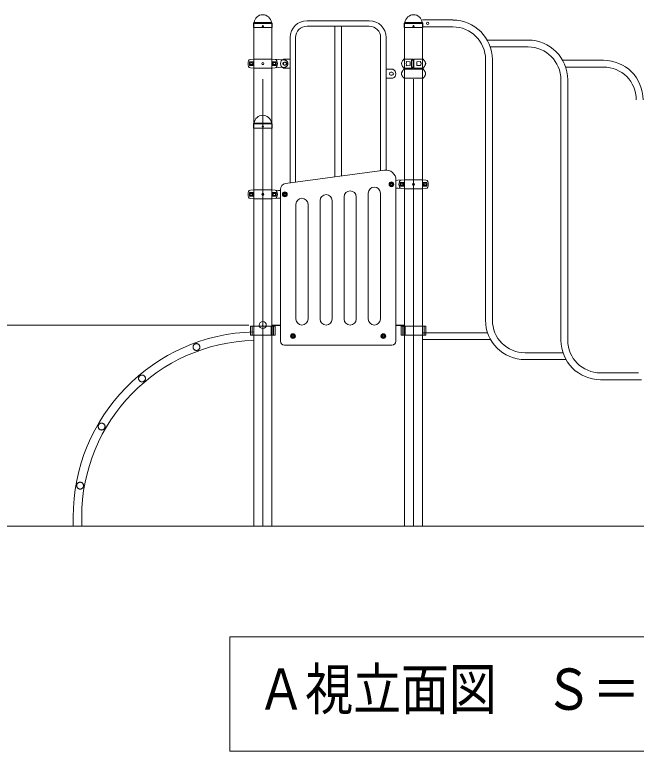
# Model space of a CAD drawing. Units: millimetres on the paper, scale 1:70. Extents: x 0 to 420, y -297 to 594.
# Drawn here: x 71.6 to 115.8, y 68.3 to 120.6 of the extents above; entities that cross this region are included whole.
import ezdxf
from ezdxf.enums import TextEntityAlignment as Align

# ---------------------------------------------------------------- set-up
doc = ezdxf.new("R2010")
doc.units = ezdxf.units.MM
doc.header["$PDMODE"] = 32
doc.header["$PDSIZE"] = 0.5
for name, pattern in [('USER1', [50.8, 31.75, -6.35, 6.35, -6.35]), ('USER2', [63.5, 31.75, -6.35, 6.35, -6.35, 6.35, -6.35]), ('USER3', [19.05, 12.7, -6.35])]:
    doc.linetypes.add(name, pattern=pattern)
doc.layers.add('LY_3', color=7, linetype='Continuous', lineweight=18)
doc.styles.add('ＭＳ ゴシック', font='')
doc.styles.get('ＭＳ ゴシック').set_extended_font_data('MS Gothic')

msp = doc.modelspace()

# ---------------------------------------------------------------- linework, layer by layer
at = {"layer": 'LY_3', "lineweight": 9}
for p, q in [((88.588, 119.714), (88.594, 119.997)), ((88.612, 120.039), (88.627, 120.054)), ((88.615, 84.293), (88.615, 120.007)), ((89.892, 120.039), (89.876, 120.054)), ((89.888, 84.293), (89.888, 120.007)), ((89.915, 119.714), (89.909, 119.997)), ((99.302, 119.714), (99.308, 119.997)), ((99.326, 120.039), (99.342, 120.054)), ((99.33, 84.293), (99.33, 120.007)), ((100.606, 120.039), (100.591, 120.054)), ((100.602, 120.25), (102.752, 120.25)), ((100.602, 84.293), (100.602, 120.007)), ((100.63, 119.714), (100.624, 119.997)), ((88.595, 119.707), (88.588, 119.714)), ((88.595, 119.707), (89.908, 119.707)), ((89.915, 119.714), (89.908, 119.707)), ((99.309, 119.707), (99.302, 119.714)), ((99.309, 119.707), (100.623, 119.707)), ((100.602, 119.764), (102.752, 119.764)), ((100.63, 119.714), (100.623, 119.707)), ((105.201, 118.821), (108.109, 118.821)), ((105.418, 118.335), (108.109, 118.335)), ((88.595, 117.471), (88.369, 117.451)), ((88.595, 117.471), (89.909, 117.471)), ((89.909, 117.471), (90.359, 117.432)), ((99.309, 117.471), (99.916, 117.471)), ((99.735, 117.284), (99.491, 117.297)), ((99.735, 117.015), (99.735, 117.284)), ((99.813, 116.933), (99.813, 117.366)), ((99.93, 117.4), (99.84, 117.395)), ((99.945, 117.443), (99.945, 116.857)), ((99.987, 117.443), (99.987, 116.857)), ((100.625, 117.471), (100.016, 117.471)), ((100.197, 117.281), (100.441, 117.293)), ((100.197, 117.281), (100.197, 117.019)), ((100.776, 117.293), (100.78, 117.293)), ((105.08, 117.435), (105.08, 98.935)), ((105.566, 117.435), (105.566, 98.935)), ((110.558, 117.393), (113.466, 117.393)), ((88.595, 116.828), (88.369, 116.848)), ((88.595, 116.828), (89.909, 116.828)), ((89.909, 116.828), (90.359, 116.868)), ((99.307, 116.828), (99.916, 116.828)), ((99.735, 117.015), (99.491, 117.002)), ((99.93, 116.9), (99.84, 116.904)), ((100.623, 116.828), (100.016, 116.828)), ((100.197, 117.019), (100.441, 117.006)), ((100.776, 117.007), (100.78, 117.007)), ((110.775, 116.907), (113.466, 116.907)), ((110.437, 116.007), (110.437, 97.507)), ((110.923, 116.007), (110.923, 97.507)), ((88.588, 112.571), (88.594, 112.855)), ((88.595, 112.564), (88.588, 112.571)), ((88.595, 112.564), (89.908, 112.564)), ((88.612, 112.896), (88.627, 112.912)), ((89.892, 112.896), (89.876, 112.912)), ((89.915, 112.571), (89.908, 112.564)), ((89.915, 112.571), (89.909, 112.855)), ((90.872, 108.627), (97.905, 109.586)), ((98.716, 97.435), (98.716, 108.879)), ((98.859, 108.86), (98.716, 108.85)), ((99.309, 108.9), (98.859, 108.86)), ((100.623, 108.9), (99.309, 108.9)), ((100.623, 108.9), (100.849, 108.88)), ((98.395, 108.644), (98.337, 108.611)), ((98.337, 108.611), (98.337, 108.545)), ((98.395, 108.512), (98.337, 108.545)), ((98.452, 108.611), (98.395, 108.644)), ((98.452, 108.545), (98.395, 108.512)), ((98.452, 108.611), (98.452, 108.545)), ((88.595, 108.185), (88.369, 108.166)), ((88.595, 108.185), (89.909, 108.185)), ((89.909, 108.185), (90.359, 108.146)), ((90.359, 108.146), (90.502, 108.136)), ((90.502, 97.435), (90.502, 108.202)), ((90.823, 107.93), (90.766, 107.897)), ((90.766, 107.897), (90.766, 107.831)), ((90.823, 107.798), (90.766, 107.831)), ((90.88, 107.897), (90.823, 107.93)), ((90.88, 107.831), (90.823, 107.798)), ((90.88, 107.897), (90.88, 107.831)), ((96.752, 107.944), (96.752, 99.007)), ((97.609, 99.007), (97.609, 107.944)), ((98.859, 108.296), (98.716, 108.307)), ((99.309, 108.257), (98.859, 108.296)), ((100.623, 108.257), (99.309, 108.257)), ((100.623, 108.257), (100.849, 108.277)), ((88.595, 107.543), (88.369, 107.562)), ((88.595, 107.543), (89.909, 107.543)), ((89.909, 107.543), (90.359, 107.582)), ((90.359, 107.582), (90.502, 107.592)), ((93.323, 107.419), (93.323, 99.007)), ((94.18, 99.007), (94.18, 107.419)), ((95.037, 107.682), (95.037, 99.007)), ((95.895, 99.007), (95.895, 107.682)), ((91.609, 107.157), (91.609, 99.007)), ((92.466, 99.007), (92.466, 107.157)), ((88.369, 98.493), (88.369, 97.85)), ((90.135, 98.493), (88.369, 98.493)), ((88.487, 98.493), (88.487, 97.85)), ((89.848, 98.493), (89.848, 97.85)), ((89.888, 98.578), (90.502, 98.578)), ((89.888, 98.545), (90.502, 98.545)), ((89.982, 98.493), (89.982, 97.85)), ((90.024, 98.493), (90.024, 97.85)), ((90.135, 98.493), (90.135, 97.85)), ((99.33, 98.578), (98.716, 98.578)), ((99.33, 98.545), (98.716, 98.545)), ((99.083, 98.493), (99.083, 97.85)), ((99.083, 98.493), (100.849, 98.493)), ((99.194, 98.493), (99.194, 97.85)), ((99.236, 98.493), (99.236, 97.85)), ((99.37, 98.493), (99.37, 97.85)), ((100.73, 98.493), (100.73, 97.85)), ((100.849, 98.493), (100.849, 97.85)), ((90.135, 97.85), (88.369, 97.85)), ((91.337, 97.826), (91.395, 97.859)), ((91.395, 97.859), (91.452, 97.826)), ((97.766, 97.826), (97.823, 97.859)), ((97.823, 97.859), (97.88, 97.826)), ((99.083, 97.85), (100.849, 97.85)), ((105.228, 98.035), (100.602, 98.035)), ((91.337, 97.826), (91.337, 97.76)), ((91.337, 97.76), (91.395, 97.727)), ((91.395, 97.727), (91.452, 97.76)), ((91.452, 97.826), (91.452, 97.76)), ((97.766, 97.826), (97.766, 97.76)), ((97.766, 97.76), (97.823, 97.727)), ((97.823, 97.727), (97.88, 97.76)), ((97.88, 97.826), (97.88, 97.76)), ((105.445, 97.55), (100.602, 97.55)), ((98.43, 97.15), (90.787, 97.15)), ((110.585, 96.607), (107.895, 96.607)), ((110.802, 96.121), (107.895, 96.121)), ((115.942, 95.178), (113.252, 95.178)), ((116.159, 94.693), (113.252, 94.693)), ((75.772, 84.935), (75.772, 84.293)), ((76.382, 84.935), (76.382, 84.293)), ((165.273, 84.293), (51.404, 84.293))]:
    msp.add_line(p, q, dxfattribs=at)
at = {"layer": 'LY_3'}
for p, q in [((88.614, 120.007), (89.89, 120.007)), ((88.64, 120.064), (89.862, 120.064)), ((96.823, 120.201), (92.395, 120.201)), ((99.328, 120.007), (100.604, 120.007)), ((99.354, 120.064), (100.576, 120.064)), ((96.823, 119.813), (92.395, 119.813)), ((94.366, 109.103), (94.366, 119.813)), ((94.852, 109.17), (94.852, 119.813)), ((91.2, 108.672), (91.2, 119.007)), ((91.589, 108.725), (91.589, 119.007)), ((97.629, 109.549), (97.629, 119.007)), ((98.017, 109.602), (98.017, 119.007)), ((88.298, 117.018), (88.298, 117.282)), ((88.562, 117.282), (88.298, 117.282)), ((89.941, 117.282), (90.205, 117.282)), ((90.205, 117.018), (90.205, 117.282)), ((90.715, 117.464), (91.2, 117.464)), ((90.787, 117.257), (90.859, 117.257)), ((88.562, 117.018), (88.298, 117.018)), ((89.941, 117.018), (90.205, 117.018)), ((90.715, 116.835), (91.2, 116.835)), ((90.787, 117.043), (90.859, 117.043)), ((98.503, 116.75), (98.017, 116.75)), ((98.43, 116.543), (98.359, 116.543)), ((98.43, 116.328), (98.359, 116.328)), ((98.503, 116.121), (98.017, 116.121)), ((88.614, 112.864), (89.89, 112.864)), ((88.64, 112.921), (89.862, 112.921)), ((99.277, 108.71), (99.013, 108.71)), ((99.013, 108.446), (99.013, 108.71)), ((99.277, 108.446), (99.013, 108.446)), ((100.655, 108.71), (100.92, 108.71)), ((100.655, 108.446), (100.92, 108.446)), ((100.92, 108.446), (100.92, 108.71)), ((88.562, 107.996), (88.298, 107.996)), ((88.298, 107.732), (88.298, 107.996)), ((89.941, 107.996), (90.205, 107.996)), ((90.205, 107.732), (90.205, 107.996)), ((88.562, 107.732), (88.298, 107.732)), ((89.941, 107.732), (90.205, 107.732)), ((88.252, 98.578), (66.735, 98.578)), ((86.915, 76.431), (86.915, 68.298)), ((137.715, 76.431), (86.915, 76.431)), ((86.915, 68.298), (137.715, 68.298))]:
    msp.add_line(p, q, dxfattribs=at)
at = {"layer": 'LY_3', "linetype": 'USER1'}
for p, q in [((89.252, 84.293), (89.252, 120.007)), ((99.966, 84.293), (99.966, 120.007))]:
    msp.add_line(p, q, dxfattribs=at)
at = {"layer": 'LY_3', "linetype": 'USER3'}
for p, q in [((88.609, 117.457), (88.609, 116.843)), ((89.895, 117.457), (89.895, 116.843)), ((90.359, 117.432), (90.809, 117.399)), ((90.359, 116.868), (90.809, 116.901))]:
    msp.add_line(p, q, dxfattribs=at)
at = {"layer": 'LY_3', "linetype": 'USER2'}
for p, q in [((100.625, 116.757), (99.309, 116.757)), ((100.623, 116.114), (99.307, 116.114))]:
    msp.add_line(p, q, dxfattribs=at)
at = {"layer": 'LY_3', "lineweight": 9}
for centre, radius in [((89.252, 119.821), 0.0429), ((99.966, 119.821), 0.0429), ((100.966, 120.007), 0.0857), ((89.252, 112.678), 0.0429), ((98.395, 108.578), 0.15), ((90.823, 107.864), 0.15), ((91.395, 97.793), 0.15), ((97.823, 97.793), 0.15)]:
    msp.add_circle(centre, radius, dxfattribs=at)
at = {"layer": 'LY_3'}
for centre, radius in [((88.43, 117.15), 0.132), ((88.43, 117.15), 0.0714), ((89.252, 117.15), 0.0714), ((90.073, 117.15), 0.132), ((90.073, 117.15), 0.0714), ((98.395, 108.578), 0.171), ((98.395, 108.578), 0.0786), ((99.145, 108.578), 0.132), ((99.145, 108.578), 0.0714), ((99.966, 108.578), 0.0714), ((100.787, 108.578), 0.132), ((100.787, 108.578), 0.0714), ((88.43, 107.864), 0.132), ((88.43, 107.864), 0.0714), ((89.252, 107.864), 0.0714), ((90.073, 107.864), 0.132), ((90.073, 107.864), 0.0714), ((90.823, 107.864), 0.171), ((90.823, 107.864), 0.0786), ((91.395, 97.793), 0.171), ((91.395, 97.793), 0.0786), ((97.823, 97.793), 0.171), ((97.823, 97.793), 0.0786)]:
    msp.add_circle(centre, radius, dxfattribs=at)
at = {"layer": 'LY_3', "linetype": 'USER3'}
for centre, radius in [((90.823, 117.15), 0.107), ((98.395, 108.578), 0.0893), ((90.823, 107.864), 0.0893), ((91.395, 97.793), 0.0893), ((97.823, 97.793), 0.0893), ((84.537, 97.017), 0.243), ((80.67, 94.785), 0.243), ((77.8, 91.364), 0.243), ((76.273, 87.168), 0.243)]:
    msp.add_circle(centre, radius, dxfattribs=at)
at = {"layer": 'LY_3', "lineweight": 9}
for centre, radius, start, end in [((89.252, 120.007), 0.617, 90, 173.3676), ((89.252, 120.007), 0.617, 6.6324, 90), ((99.966, 120.007), 0.617, 90, 173.3676), ((99.966, 120.007), 0.617, 6.6324, 90), ((88.654, 119.996), 0.06, 135, 178.996), ((88.599, 120.083), 0.04, 315, 353.3676), ((89.905, 120.083), 0.04, 186.6324, 225), ((89.85, 119.996), 0.06, 1.0039, 45), ((99.368, 119.996), 0.06, 135, 178.996), ((99.313, 120.083), 0.04, 315, 353.3676), ((100.619, 120.083), 0.04, 186.6324, 225), ((100.564, 119.996), 0.06, 1.0039, 45), ((102.752, 117.435), 2.814, 0, 90), ((102.752, 117.435), 2.329, 0, 90), ((108.109, 116.007), 2.814, 0, 90), ((108.109, 116.007), 2.329, 0, 90), ((88.93, 117.15), 0.714, 163.8038, 196.1962), ((88.382, 117.309), 0.143, 95, 163.8038), ((90.122, 117.309), 0.143, 16.1962, 85), ((89.573, 117.15), 0.714, 343.8037, 16.1962), ((99.323, 117.15), 0.214, 154.4416, 205.5584), ((100.032, 116.811), 1, 140.2209, 154.4416), ((99.307, 117.414), 0.0571, 90, 140.2209), ((99.647, 117.15), 0.214, 154.4416, 205.5584), ((100.356, 116.811), 1, 151.385, 154.4416), ((99.491, 117.283), 0.0143, 87, 151.385), ((99.841, 117.366), 0.0286, 93, 178.9159), ((99.916, 117.443), 0.0286, 0, 90), ((99.93, 117.385), 0.0143, 0, 93), ((100.016, 117.443), 0.0286, 90, 180), ((100.442, 117.279), 0.0143, 28.6151, 93), ((99.576, 116.807), 1, 25.3006, 28.6151), ((100.301, 117.15), 0.199, 334.6995, 25.3006), ((100.625, 117.414), 0.0571, 39.7791, 90), ((99.9, 116.811), 1, 25.5584, 39.7791), ((100.78, 117.278), 0.0143, 36.8699, 90), ((100.609, 117.15), 0.229, 323.1301, 36.8699), ((100.609, 117.15), 0.214, 334.4416, 25.5584), ((113.466, 114.578), 2.814, 0, 90), ((88.382, 116.99), 0.143, 196.1962, 265), ((90.122, 116.99), 0.143, 275, 343.8037), ((100.032, 117.489), 1, 205.5584, 219.7791), ((99.307, 116.885), 0.0571, 219.7791, 270), ((100.356, 117.489), 1, 205.5584, 208.615), ((99.491, 117.017), 0.0143, 208.615, 273), ((99.841, 116.933), 0.0286, 181.0841, 267), ((99.916, 116.857), 0.0286, 270, 0), ((99.93, 116.914), 0.0143, 267, 0), ((100.016, 116.857), 0.0286, 180, 270), ((100.442, 117.02), 0.0143, 267, 331.385), ((99.576, 117.492), 1, 331.385, 334.6995), ((100.625, 116.885), 0.0571, 270, 320.2209), ((99.9, 117.489), 1, 320.2209, 334.4416), ((100.78, 117.021), 0.0143, 270, 323.1301), ((113.466, 114.578), 2.329, 0, 90), ((89.252, 112.864), 0.617, 90, 173.3676), ((89.252, 112.864), 0.617, 6.6324, 90), ((88.654, 112.853), 0.06, 135, 178.996), ((88.599, 112.94), 0.04, 315, 353.3676), ((89.905, 112.94), 0.04, 186.6324, 225), ((89.85, 112.853), 0.06, 1.0039, 45), ((98.002, 108.879), 0.714, 0, 97.4685), ((99.096, 108.738), 0.143, 95, 163.8038), ((100.836, 108.738), 0.143, 16.1962, 85), ((90.93, 108.202), 0.429, 97.4685, 180), ((97.18, 107.944), 0.429, 0, 180), ((99.645, 108.578), 0.714, 163.8038, 196.1962), ((99.096, 108.419), 0.143, 196.1962, 265), ((100.836, 108.419), 0.143, 275, 343.8037), ((100.287, 108.578), 0.714, 343.8037, 16.1962), ((88.93, 107.864), 0.714, 163.8038, 196.1962), ((88.382, 108.023), 0.143, 95, 163.8038), ((90.122, 108.023), 0.143, 16.1962, 85), ((89.573, 107.864), 0.714, 343.8037, 16.1962), ((93.752, 107.419), 0.429, 0, 180), ((95.466, 107.682), 0.429, 0, 180), ((88.382, 107.705), 0.143, 196.1962, 265), ((90.122, 107.705), 0.143, 275, 343.8037), ((92.037, 107.157), 0.429, 0, 180), ((92.037, 99.007), 0.429, 180, 0), ((93.752, 99.007), 0.429, 180, 0), ((95.466, 99.007), 0.429, 180, 0), ((97.18, 99.007), 0.429, 180, 0), ((107.895, 98.935), 2.814, 180, 270), ((107.895, 98.935), 2.329, 180, 270), ((88.935, 84.935), 13.162, 91.39, 180), ((88.935, 84.935), 12.552, 91.4576, 180), ((90.787, 97.435), 0.286, 180, 270), ((98.43, 97.435), 0.286, 270, 0), ((113.252, 97.507), 2.814, 180, 270), ((113.252, 97.507), 2.329, 180, 270)]:
    msp.add_arc(centre, radius, start, end, dxfattribs=at)
at = {"layer": 'LY_3'}
for centre, radius, start, end in [((92.395, 119.007), 1.194, 90, 180), ((96.823, 119.007), 1.194, 0, 90), ((92.395, 119.007), 0.806, 90, 180), ((96.823, 119.007), 0.806, 0, 90), ((86.734, 117.15), 1.833, 355.8705, 4.1295), ((91.77, 117.15), 1.833, 175.8705, 184.1295), ((90.852, 117.15), 0.343, 113.5565, 246.4435), ((90.787, 117.15), 0.107, 90, 270), ((90.859, 117.15), 0.107, 270, 90), ((98.366, 116.435), 0.343, 293.5565, 66.4435), ((98.359, 116.435), 0.107, 90, 270), ((98.43, 116.435), 0.107, 270, 90), ((97.448, 108.578), 1.833, 355.8705, 4.1295), ((102.484, 108.578), 1.833, 175.8705, 184.1295), ((86.734, 107.864), 1.833, 355.8705, 4.1295), ((91.77, 107.864), 1.833, 175.8705, 184.1295)]:
    msp.add_arc(centre, radius, start, end, dxfattribs=at)
at = {"layer": 'LY_3', "linetype": 'USER3'}
for centre, radius, start, end in [((89.909, 117.457), 0.0143, 88.0111, 180), ((90.788, 117.15), 0.25, 275, 85), ((89.909, 116.843), 0.0143, 180, 270)]:
    msp.add_arc(centre, radius, start, end, dxfattribs=at)
at = {"layer": 'LY_3', "linetype": 'USER2'}
for centre, radius, start, end in [((100.032, 116.096), 1, 140.2209, 154.4416), ((99.307, 116.7), 0.0571, 90, 140.2209), ((100.625, 116.7), 0.0571, 39.7791, 90), ((99.9, 116.096), 1, 25.5584, 39.7791), ((99.323, 116.435), 0.214, 154.4416, 205.5584), ((100.032, 116.774), 1, 205.5584, 219.7791), ((99.9, 116.774), 1, 320.2209, 334.4416), ((100.609, 116.435), 0.214, 334.4416, 25.5584), ((99.307, 116.171), 0.0571, 219.7791, 270), ((100.625, 116.171), 0.0571, 270, 320.2209)]:
    msp.add_arc(centre, radius, start, end, dxfattribs=at)
at = {"layer": 'LY_3'}
msp.add_point((89.252, 98.578), dxfattribs=at)

# ---------------------------------------------------------------- texts
at = {"layer": 'LY_3', "style": 'ＭＳ ゴシック', "width": 0.85}
msp.add_text('Ａ視立面図\u3000Ｓ＝１／７０', height=2.933, dxfattribs=at).set_placement((88.871, 70.365), align=Align.BOTTOM_LEFT)

doc.saveas('drawing.dxf')
